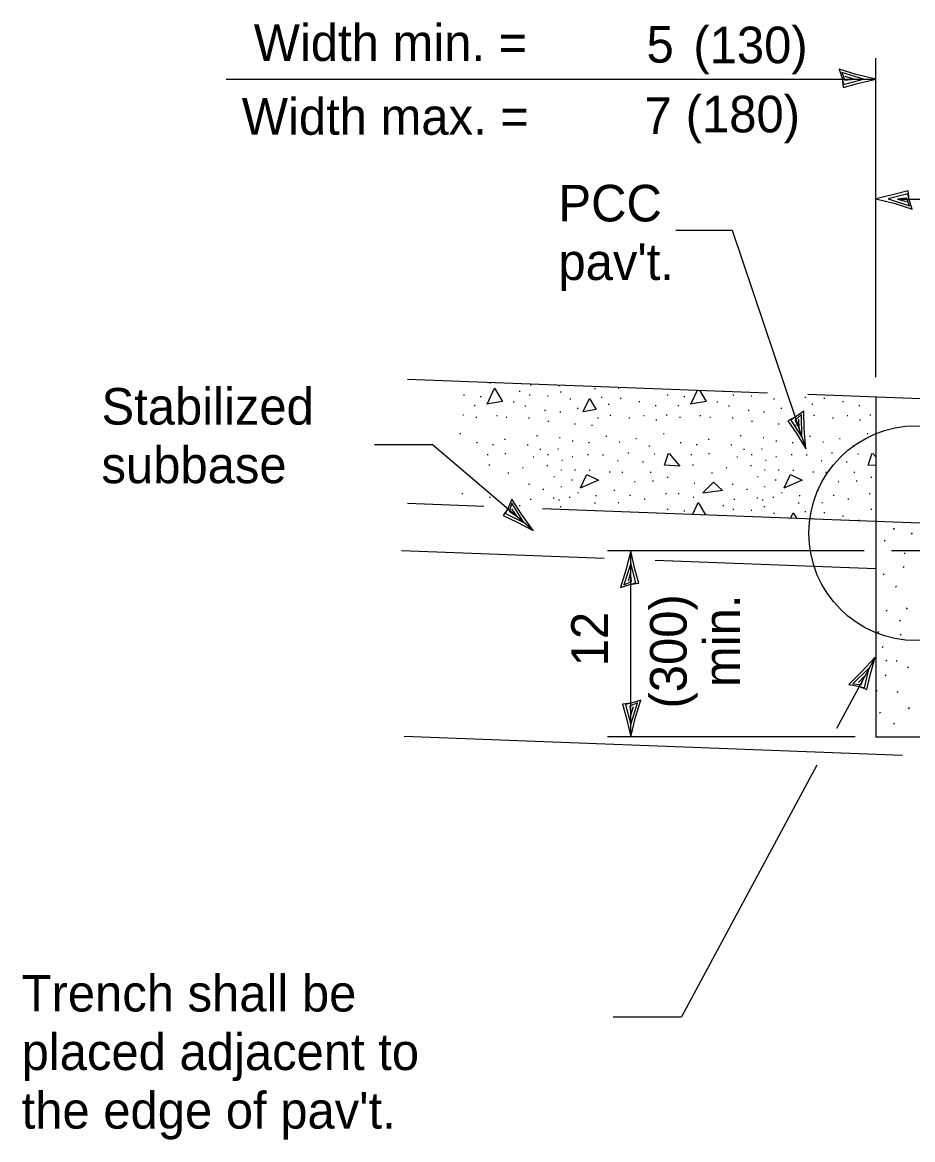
# Model space of a CAD drawing. Extents: x 600886 to 602246, y 1107 to 1547.
# Drawn here: x 601007.3 to 601065.6, y 1330.5 to 1403.8 of the extents above; entities that cross this region are included whole.
import ezdxf

# ---------------------------------------------------------------- set-up
doc = ezdxf.new("R2010")
doc.units = 0
for name, color, linetype in [('Design_EX_Roadway Dimensions', 7, 'Continuous'), ('Design_EX_Roadway Notes', 7, 'Continuous'), ('Drainage_EX_Plan and Profile Notes', 7, 'Continuous'), ('Drainage_PR_Pipe Culvert', 7, 'Continuous'), ('Topo_EOP', 7, 'Continuous'), ('Topo_Shoulder', 7, 'Continuous')]:
    doc.layers.add(name, color=color, linetype=linetype)

# ---------------------------------------------------------------- blocks, each defined once
blk = doc.blocks.new('CTH')
at = {"layer": 'Drainage_EX_Plan and Profile Notes'}
blk.add_lwpolyline([(-1.836, 0.047), (-1.774, -0.444), (-0.999, -0.231), (0, 0), (-1.066, 0.262), (-2, 0.556), (-1.836, 0.047), (-1.754, -0.277), (-0.672, 0.002), (-1.855, 0.375), (-1.68, -0.044), (-1.182, 0.014), (-1.661, 0.145)], dxfattribs=at)

msp = doc.modelspace()

# ---------------------------------------------------------------- linework, layer by layer
at = {"layer": 'Design_EX_Roadway Dimensions'}
for p, q in [((601063.225, 1380.541), (601063.225, 1401.456)), ((601020.65, 1400.065), (601063.225, 1400.065)), ((601064.644, 1392.208), (601112.688, 1392.208)), ((601062.461, 1369.147), (601045.642, 1369.147)), ((601047.168, 1356.954), (601047.168, 1369.147)), ((601069.465, 1369.147), (601064.262, 1369.147)), ((601061.874, 1356.958), (601045.642, 1356.958))]:
    msp.add_line(p, q, dxfattribs=at)
for points in [[(601061.022, 1400.122), (601061.096, 1399.533), (601062.026, 1399.788), (601063.225, 1400.065), (601061.946, 1400.38), (601060.825, 1400.733), (601061.022, 1400.122), (601061.12, 1399.733), (601062.419, 1400.068), (601060.999, 1400.515), (601061.209, 1400.013), (601061.807, 1400.082), (601061.232, 1400.239)], [(601065.428, 1392.168), (601065.354, 1392.757), (601064.424, 1392.502), (601063.225, 1392.225), (601064.504, 1391.91), (601065.625, 1391.557), (601065.428, 1392.168), (601065.33, 1392.557), (601064.032, 1392.222), (601065.451, 1391.775), (601065.241, 1392.277), (601064.644, 1392.208), (601065.218, 1392.051)], [(601047.112, 1366.944), (601047.701, 1367.019), (601047.445, 1367.949), (601047.168, 1369.147), (601046.854, 1367.868), (601046.501, 1366.747), (601047.112, 1366.944), (601047.5, 1367.043), (601047.166, 1368.341), (601046.718, 1366.921), (601047.221, 1367.131), (601047.151, 1367.729), (601046.994, 1367.154)], [(601047.224, 1359.157), (601046.635, 1359.083), (601046.891, 1358.153), (601047.168, 1356.954), (601047.482, 1358.233), (601047.835, 1359.354), (601047.224, 1359.157), (601046.836, 1359.059), (601047.17, 1357.761), (601047.618, 1359.18), (601047.115, 1358.97), (601047.185, 1358.373), (601047.342, 1358.947)]]:
    msp.add_lwpolyline(points, dxfattribs=at)
at = {"layer": 'Design_EX_Roadway Notes'}
for p, q in [((601050.118, 1390.181), (601053.816, 1390.181)), ((601053.816, 1390.181), (601058.65, 1375.825)), ((601030.384, 1376.115), (601034.153, 1376.115)), ((601040.774, 1370.476), (601034.153, 1376.115)), ((601063.186, 1362.179), (601060.666, 1357.489)), ((601059.376, 1355.088), (601050.506, 1338.581)), ((601046.011, 1338.581), (601050.506, 1338.581))]:
    msp.add_line(p, q, dxfattribs=at)
for points in [[(601058, 1377.931), (601057.465, 1377.673), (601058.004, 1376.873), (601058.65, 1375.825), (601058.539, 1377.138), (601058.516, 1378.313), (601058, 1377.931), (601057.663, 1377.714), (601058.394, 1376.591), (601058.365, 1378.079), (601057.956, 1377.719), (601058.213, 1377.175), (601058.178, 1377.769)], [(601062.094, 1360.265), (601062.647, 1360.051), (601062.863, 1360.992), (601063.186, 1362.179), (601062.304, 1361.201), (601061.462, 1360.38), (601062.094, 1360.265), (601062.482, 1360.168), (601062.802, 1361.47), (601061.736, 1360.431), (601062.278, 1360.378), (601062.499, 1360.937), (601062.089, 1360.505)]]:
    msp.add_lwpolyline(points, dxfattribs=at)
msp.add_circle((601065.892, 1370.303), 7.047, dxfattribs=at)
at = {"layer": 'Drainage_PR_Pipe Culvert'}
for p, q in [((601037.91, 1380.159), (601037.968, 1380.159)), ((601039.866, 1379.613), (601039.924, 1379.613)), ((601040.58, 1380.034), (601040.639, 1380.034)), ((601042.444, 1379.983), (601042.501, 1379.983)), ((601042.544, 1379.562), (601042.602, 1379.562)), ((601044.802, 1379.789), (601044.859, 1379.789)), ((601046.342, 1379.808), (601046.4, 1379.808)), ((601053.214, 1379.613), (601053.271, 1379.613)), ((601036.217, 1379.374), (601036.276, 1379.374)), ((601037.308, 1379.273), (601037.366, 1379.273)), ((601039.465, 1378.924), (601039.523, 1378.924)), ((601040.516, 1379.374), (601040.575, 1379.374)), ((601041.708, 1379.311), (601041.767, 1379.311)), ((601043.183, 1379.123), (601043.242, 1379.123)), ((601045.24, 1379.224), (601045.298, 1379.224)), ((601046.48, 1379.161), (601046.539, 1379.161)), ((601047.709, 1378.948), (601047.768, 1378.948)), ((601049.564, 1379.374), (601049.623, 1379.374)), ((601050.655, 1379.273), (601050.713, 1379.273)), ((601052.813, 1378.924), (601052.87, 1378.924)), ((601053.864, 1379.374), (601053.923, 1379.374)), ((601055.057, 1379.311), (601055.116, 1379.311)), ((601056.53, 1379.123), (601056.589, 1379.123)), ((601058.587, 1379.224), (601058.646, 1379.224)), ((601059.828, 1379.161), (601059.887, 1379.161)), ((601061.057, 1378.948), (601061.116, 1378.948)), ((601036.154, 1378.071), (601036.213, 1378.071)), ((601036.907, 1378.672), (601036.964, 1378.672)), ((601040.23, 1378.647), (601040.287, 1378.647)), ((601041.52, 1378.371), (601041.578, 1378.371)), ((601042.531, 1378.258), (601042.589, 1378.258)), ((601043.659, 1378.509), (601043.718, 1378.509)), ((601045.691, 1378.773), (601045.75, 1378.773)), ((601048.776, 1378.672), (601048.834, 1378.672)), ((601049.502, 1378.071), (601049.561, 1378.071)), ((601050.256, 1378.672), (601050.313, 1378.672)), ((601053.577, 1378.647), (601053.636, 1378.647)), ((601054.867, 1378.371), (601054.926, 1378.371)), ((601055.88, 1378.258), (601055.938, 1378.258)), ((601057.007, 1378.509), (601057.066, 1378.509)), ((601059.038, 1378.773), (601059.097, 1378.773)), ((601062.124, 1378.672), (601062.181, 1378.672)), ((601062.85, 1378.071), (601062.908, 1378.071)), ((601037.018, 1377.907), (601037.077, 1377.907)), ((601038.361, 1378.019), (601038.419, 1378.019)), ((601039.001, 1377.921), (601039.058, 1377.921)), ((601040.467, 1377.869), (601040.525, 1377.869)), ((601041.745, 1377.657), (601041.804, 1377.657)), ((601043.484, 1377.467), (601043.543, 1377.467)), ((601044.6, 1377.393), (601044.659, 1377.393)), ((601044.988, 1377.869), (601045.046, 1377.869)), ((601045.805, 1378.045), (601045.862, 1378.045)), ((601047.046, 1377.869), (601047.103, 1377.869)), ((601047.998, 1378.019), (601048.056, 1378.019)), ((601048.812, 1377.744), (601048.871, 1377.744)), ((601050.367, 1377.907), (601050.426, 1377.907)), ((601051.709, 1378.019), (601051.768, 1378.019)), ((601052.348, 1377.921), (601052.406, 1377.921)), ((601053.815, 1377.869), (601053.874, 1377.869)), ((601055.094, 1377.657), (601055.152, 1377.657)), ((601056.833, 1377.467), (601056.89, 1377.467)), ((601057.948, 1377.393), (601058.006, 1377.393)), ((601058.336, 1377.869), (601058.395, 1377.869)), ((601059.151, 1378.045), (601059.209, 1378.045)), ((601060.393, 1377.869), (601060.451, 1377.869)), ((601061.346, 1378.019), (601061.404, 1378.019)), ((601062.161, 1377.744), (601062.22, 1377.744)), ((601035.967, 1376.83), (601036.025, 1376.83)), ((601040.993, 1376.717), (601041.052, 1376.717)), ((601045.541, 1376.667), (601045.6, 1376.667)), ((601049.314, 1376.83), (601049.371, 1376.83)), ((601054.34, 1376.717), (601054.399, 1376.717)), ((601058.887, 1376.667), (601058.946, 1376.667)), ((601062.662, 1376.83), (601062.72, 1376.83)), ((601037.069, 1376.241), (601037.128, 1376.241)), ((601038.11, 1376.115), (601038.169, 1376.115)), ((601038.9, 1376.478), (601038.959, 1376.478)), ((601040.38, 1376.089), (601040.438, 1376.089)), ((601042.494, 1376.566), (601042.553, 1376.566)), ((601043.334, 1376.365), (601043.393, 1376.365)), ((601044.4, 1376.241), (601044.457, 1376.241)), ((601046.406, 1376.29), (601046.465, 1376.29)), ((601047.496, 1376.515), (601047.554, 1376.515)), ((601048.361, 1376.039), (601048.42, 1376.039)), ((601050.418, 1376.241), (601050.475, 1376.241)), ((601051.458, 1376.115), (601051.517, 1376.115)), ((601052.248, 1376.478), (601052.306, 1376.478)), ((601053.727, 1376.089), (601053.786, 1376.089)), ((601055.842, 1376.566), (601055.9, 1376.566)), ((601056.682, 1376.365), (601056.739, 1376.365)), ((601057.747, 1376.241), (601057.805, 1376.241)), ((601059.752, 1376.29), (601059.811, 1376.29)), ((601060.843, 1376.515), (601060.902, 1376.515)), ((601061.708, 1376.039), (601061.767, 1376.039)), ((601037.76, 1375.463), (601037.818, 1375.463)), ((601038.925, 1375.537), (601038.983, 1375.537)), ((601040.768, 1375.312), (601040.827, 1375.312)), ((601041.218, 1375.813), (601041.277, 1375.813)), ((601041.721, 1375.463), (601041.779, 1375.463)), ((601042.385, 1375.839), (601042.444, 1375.839)), ((601043.322, 1375.325), (601043.38, 1375.325)), ((601044.337, 1375.463), (601044.395, 1375.463)), ((601045.328, 1375.437), (601045.386, 1375.437)), ((601046.982, 1375.576), (601047.04, 1375.576)), ((601048.7, 1375.512), (601048.758, 1375.512)), ((601051.108, 1375.463), (601051.165, 1375.463)), ((601052.273, 1375.537), (601052.33, 1375.537)), ((601054.115, 1375.312), (601054.174, 1375.312)), ((601054.567, 1375.813), (601054.626, 1375.813)), ((601055.069, 1375.463), (601055.126, 1375.463)), ((601055.732, 1375.839), (601055.791, 1375.839)), ((601056.67, 1375.325), (601056.727, 1375.325)), ((601057.685, 1375.463), (601057.742, 1375.463)), ((601058.675, 1375.437), (601058.734, 1375.437)), ((601060.33, 1375.576), (601060.387, 1375.576)), ((601062.047, 1375.512), (601062.104, 1375.512)), ((601037.873, 1374.785), (601037.932, 1374.785)), ((601040.066, 1374.61), (601040.125, 1374.61)), ((601041.671, 1374.748), (601041.73, 1374.748)), ((601042.582, 1374.46), (601042.64, 1374.46)), ((601042.644, 1375.086), (601042.703, 1375.086)), ((601043.484, 1374.46), (601043.543, 1374.46)), ((601044.45, 1374.433), (601044.509, 1374.433)), ((601046.292, 1375.061), (601046.351, 1375.061)), ((601047.947, 1374.987), (601048.006, 1374.987)), ((601051.219, 1374.785), (601051.278, 1374.785)), ((601053.414, 1374.61), (601053.473, 1374.61)), ((601055.018, 1374.748), (601055.077, 1374.748)), ((601055.929, 1374.46), (601055.988, 1374.46)), ((601055.992, 1375.086), (601056.05, 1375.086)), ((601056.833, 1374.46), (601056.89, 1374.46)), ((601057.798, 1374.433), (601057.856, 1374.433)), ((601059.641, 1375.061), (601059.698, 1375.061)), ((601061.294, 1374.987), (601061.353, 1374.987)), ((601039.112, 1374.259), (601039.171, 1374.259)), ((601042.122, 1374.009), (601042.18, 1374.009)), ((601043.284, 1373.807), (601043.342, 1373.807)), ((601045.753, 1374.335), (601045.812, 1374.335)), ((601046.593, 1374.297), (601046.651, 1374.297)), ((601047.408, 1373.682), (601047.467, 1373.682)), ((601048.448, 1374.309), (601048.506, 1374.309)), ((601048.6, 1373.733), (601048.657, 1373.733)), ((601049.564, 1373.983), (601049.623, 1373.983)), ((601052.461, 1374.259), (601052.52, 1374.259)), ((601055.47, 1374.009), (601055.527, 1374.009)), ((601056.632, 1373.807), (601056.691, 1373.807)), ((601059.101, 1374.335), (601059.16, 1374.335)), ((601059.942, 1374.297), (601060, 1374.297)), ((601060.756, 1373.682), (601060.814, 1373.682)), ((601061.796, 1374.309), (601061.855, 1374.309)), ((601061.947, 1373.733), (601062.006, 1373.733)), ((601062.913, 1373.983), (601062.971, 1373.983)), ((601040.468, 1373.507), (601040.526, 1373.507)), ((601041.408, 1373.179), (601041.466, 1373.179)), ((601042.582, 1373.369), (601042.64, 1373.369)), ((601043.698, 1372.98), (601043.755, 1372.98)), ((601046.066, 1373.13), (601046.125, 1373.13)), ((601051.32, 1373.581), (601051.379, 1373.581)), ((601053.815, 1373.507), (601053.874, 1373.507)), ((601054.756, 1373.179), (601054.813, 1373.179)), ((601055.929, 1373.369), (601055.988, 1373.369)), ((601057.045, 1372.98), (601057.103, 1372.98)), ((601059.414, 1373.13), (601059.473, 1373.13)), ((601036.104, 1372.906), (601036.162, 1372.906)), ((601037.91, 1372.654), (601037.968, 1372.654)), ((601040.58, 1372.529), (601040.639, 1372.529)), ((601042.084, 1372.629), (601042.142, 1372.629)), ((601042.444, 1372.479), (601042.501, 1372.479)), ((601043.134, 1372.654), (601043.192, 1372.654)), ((601044.802, 1372.283), (601044.859, 1372.283)), ((601044.863, 1372.768), (601044.92, 1372.768)), ((601046.342, 1372.305), (601046.4, 1372.305)), ((601047.095, 1372.805), (601047.154, 1372.805)), ((601048.06, 1372.566), (601048.117, 1372.566)), ((601049.452, 1372.906), (601049.51, 1372.906)), ((601050.278, 1372.906), (601050.337, 1372.906)), ((601051.258, 1372.654), (601051.315, 1372.654)), ((601053.928, 1372.529), (601053.986, 1372.529)), ((601055.432, 1372.629), (601055.491, 1372.629)), ((601055.791, 1372.479), (601055.85, 1372.479)), ((601056.481, 1372.654), (601056.54, 1372.654)), ((601058.149, 1372.283), (601058.207, 1372.283)), ((601058.212, 1372.768), (601058.269, 1372.768)), ((601059.691, 1372.305), (601059.749, 1372.305)), ((601060.442, 1372.805), (601060.501, 1372.805)), ((601061.408, 1372.566), (601061.466, 1372.566)), ((601062.799, 1372.906), (601062.858, 1372.906)), ((601039.866, 1372.108), (601039.924, 1372.108)), ((601042.544, 1372.056), (601042.602, 1372.056)), ((601049.564, 1371.869), (601049.623, 1371.869)), ((601050.655, 1371.768), (601050.713, 1371.768)), ((601053.214, 1372.108), (601053.271, 1372.108)), ((601053.864, 1371.869), (601053.923, 1371.869)), ((601055.057, 1371.807), (601055.116, 1371.807)), ((601055.892, 1372.056), (601055.95, 1372.056)), ((601056.53, 1371.618), (601056.589, 1371.618)), ((601058.587, 1371.719), (601058.646, 1371.719)), ((601059.828, 1371.655), (601059.887, 1371.655)), ((601062.912, 1371.869), (601062.97, 1371.869)), ((601059.038, 1371.268), (601059.097, 1371.268)), ((601061.057, 1371.442), (601061.116, 1371.442)), ((601062.124, 1371.167), (601062.181, 1371.167)), ((601064.378, 1370.557), (601064.448, 1370.627)), ((601065.578, 1370.247), (601065.646, 1370.316)), ((601063.787, 1369.776), (601063.855, 1369.846)), ((601065.096, 1368.941), (601065.166, 1369.009)), ((601065.029, 1368.048), (601065.097, 1368.115)), ((601063.722, 1367.566), (601063.79, 1367.635)), ((601064.518, 1366.763), (601064.586, 1366.833)), ((601063.903, 1365.193), (601063.972, 1365.263)), ((601065.239, 1365.33), (601065.308, 1365.399)), ((601064.776, 1364.539), (601064.845, 1364.608)), ((601063.358, 1363.776), (601063.427, 1363.846)), ((601064.83, 1363.613), (601064.899, 1363.681)), ((601063.644, 1362.808), (601063.712, 1362.876)), ((601063.889, 1361.908), (601063.958, 1361.977)), ((601064.572, 1361.881), (601064.64, 1361.949)), ((601065.307, 1361.472), (601065.376, 1361.541)), ((601063.848, 1360.947), (601063.916, 1361.016)), ((601063.261, 1359.917), (601063.331, 1359.987)), ((601064.626, 1359.863), (601064.694, 1359.931)), ((601063.48, 1358.5), (601063.549, 1358.568)), ((601065.361, 1358.8), (601065.43, 1358.869)), ((601064.398, 1357.781), (601064.466, 1357.851))]:
    msp.add_line(p, q, dxfattribs=at)
for points in [[(601037.779, 1378.8), (601038.246, 1379.808), (601038.772, 1378.932), (601037.72, 1378.757)], [(601051.672, 1379.679), (601052.119, 1378.932), (601051.068, 1378.757)], [(601051.127, 1378.8), (601051.536, 1379.683)], [(601044.06, 1378.29), (601044.468, 1379.137), (601044.907, 1378.421), (601044.053, 1378.26)], [(601049.695, 1375.53), (601050.383, 1374.697), (601049.389, 1374.771), (601049.638, 1375.545)], [(601063.225, 1374.735), (601062.737, 1374.771), (601062.985, 1375.545)], [(601063.043, 1375.53), (601063.225, 1375.308)], [(601043.87, 1373.281), (601044.294, 1374.143), (601045.067, 1373.778), (601043.861, 1373.265)], [(601057.218, 1373.281), (601057.642, 1374.143), (601058.414, 1373.778), (601057.208, 1373.265)], [(601051.9, 1372.945), (601052.6, 1373.646), (601053.185, 1373.106), (601051.888, 1372.917)], [(601051.244, 1371.549), (601051.595, 1372.305), (601052.064, 1371.516)], [(601057.658, 1371.304), (601057.816, 1371.631), (601058.024, 1371.289)]]:
    msp.add_lwpolyline(points, dxfattribs=at)
at = {"layer": 'Topo_EOP'}
for p, q in [((601032.529, 1380.411), (601056.133, 1379.509)), ((601058.771, 1379.409), (601112.688, 1377.348)), ((601032.533, 1372.264), (601037.539, 1372.073)), ((601041.394, 1371.925), (601063.225, 1371.091)), ((601032.143, 1369.164), (601045.432, 1368.658)), ((601048.765, 1368.531), (601063.225, 1367.979)), ((601032.31, 1356.993), (601064.972, 1355.743))]:
    msp.add_line(p, q, dxfattribs=at)
at = {"layer": 'Topo_Shoulder'}
for p, q in [((601063.225, 1379.237), (601063.225, 1356.958)), ((601063.225, 1371.09), (601074.037, 1370.677)), ((601063.225, 1356.958), (601071.16, 1356.958))]:
    msp.add_line(p, q, dxfattribs=at)

# ---------------------------------------------------------------- block references
at = {"layer": 'Design_EX_Roadway Notes', "xscale": 1.2, "yscale": 1.2, "rotation": -40.416940408483484}
msp.add_blockref('CTH', (601040.774, 1370.477), dxfattribs=at)

# ---------------------------------------------------------------- texts
at = {"layer": 'Design_EX_Roadway Dimensions'}
for s, p in [('Width min. = ', (601022.46, 1401.271)), ('5', (601048.206, 1401.155)), ('(130)', (601051.274, 1401.117)), ('Width max. =', (601021.676, 1396.428)), ('7', (601048.067, 1396.483)), ('(180)', (601050.772, 1396.586))]:
    msp.add_text(s, height=2.4, dxfattribs=at).set_placement(p)
for s, p in [('(300)', (601050.832, 1358.807)), ('min.', (601054.342, 1360.211)), ('12', (601045.67, 1361.575))]:
    msp.add_text(s, height=2.4, rotation=90, dxfattribs=at).set_placement(p)
at = {"layer": 'Design_EX_Roadway Notes'}
for s, p in [('PCC', (601042.432, 1390.744)), ("pav't.", (601042.432, 1386.904)), ('Stabilized', (601012.481, 1377.422)), ('subbase', (601012.481, 1373.582)), ('Trench shall be', (601007.245, 1338.94)), ('placed adjacent to', (601007.245, 1335.1)), ("the edge of pav't.", (601007.245, 1331.26))]:
    msp.add_text(s, height=2.4, dxfattribs=at).set_placement(p)

doc.saveas('drawing.dxf')
